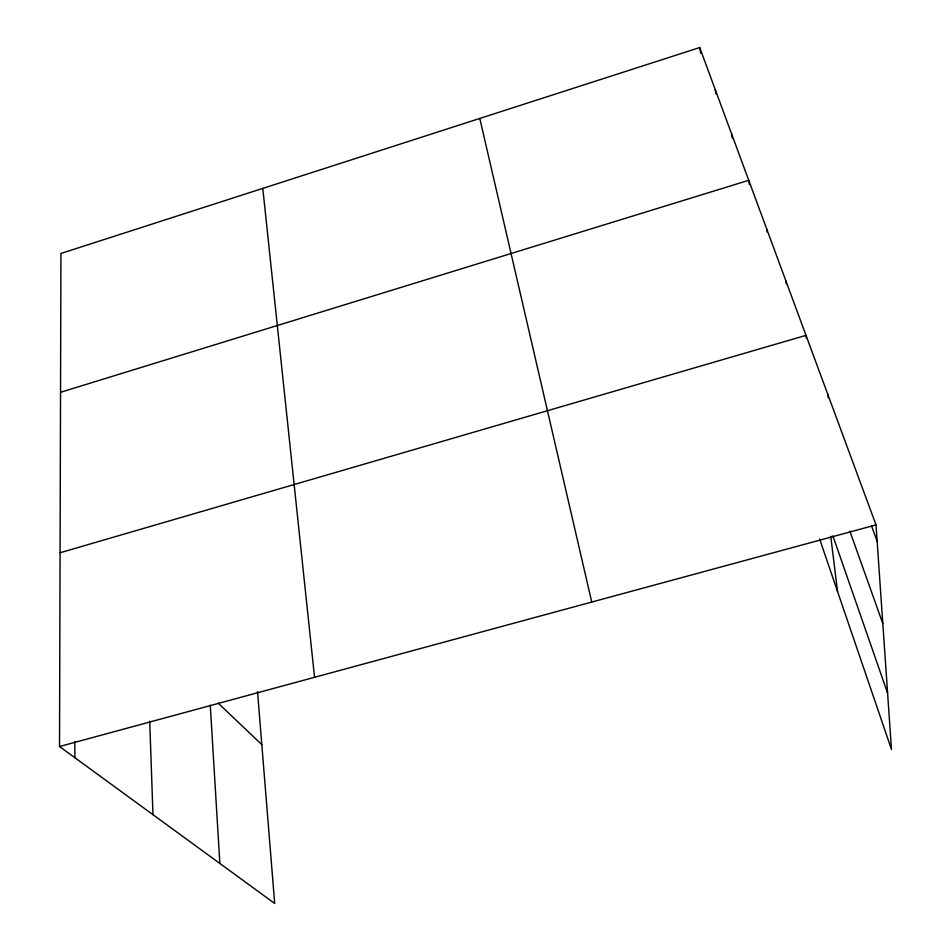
<?xml version="1.0" encoding="UTF-8"?>
<svg xmlns="http://www.w3.org/2000/svg" width="951" height="951" viewBox="0 0 951 951"><rect width="100%" height="100%" fill="white"/><g stroke="black" fill="none" stroke-linecap="round" stroke-linejoin="round"><path stroke-width="1.43" d="M257.519 691.543L274.684 903.45L59.521 746.523L60.935 253.465L699.71 47.55L876.014 524.904L891.479 749.459L819.655 539.086M60.531 392.299L748.746 180.31L749.388 184.458M60.079 552.757L806.008 335.358L806.353 338.164M59.521 746.523L876.014 524.904M218.171 703.134L261.822 744.657M871.556 526.046L877.131 541.238M849.873 531.157L882.801 623.559M832.886 535.865L887.592 693.113M479.791 118.447L591.748 602.054M699.71 47.55L700.721 53.256M715.247 89.632L715.972 93.876M731.581 133.829L732.258 138.026M766.815 229.262L767.243 232.187M785.883 280.866L786.275 283.743M830.746 536.281L837.534 591.474M827.952 394.796L828.273 397.744M262.797 188.393L314.543 677.302M210.266 705.178L219.859 863.46M149.711 721.203L152.968 814.674M74.832 741.614L74.891 757.733"/></g></svg>
